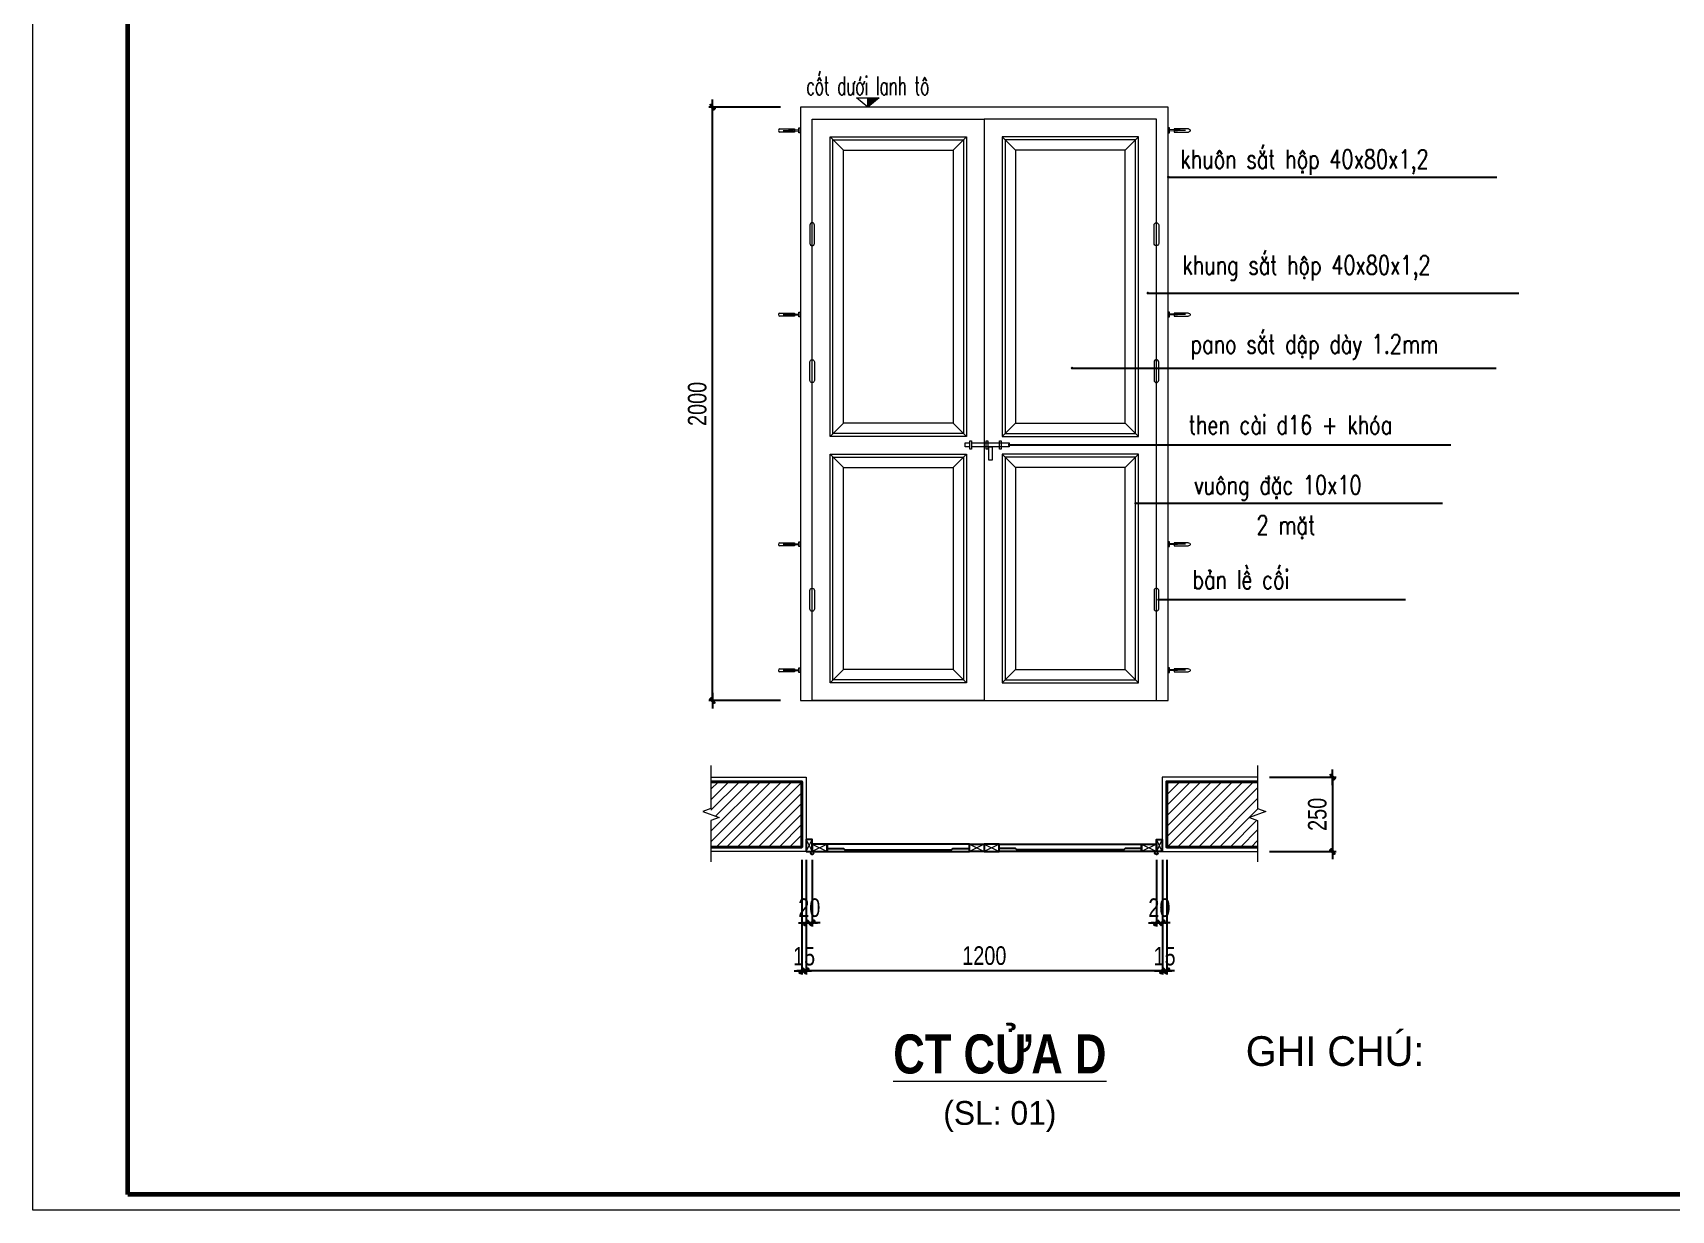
# Model space of a CAD drawing. Header units: millimetres. Extents: x 3320094 to 3411034, y 113561 to 144305.
# Drawn here: x 3388584 to 3399628, y 128429 to 136367 of the extents above; entities that cross this region are included whole.
import ezdxf
from ezdxf.enums import TextEntityAlignment as Align

# ---------------------------------------------------------------- set-up
doc = ezdxf.new("R2010")
doc.units = ezdxf.units.MM
doc.header["$LTSCALE"] = 600
doc.header["$MEASUREMENT"] = 0
doc.header["$PDMODE"] = 32
doc.layers.get('0').update_dxf_attribs({"lineweight": 0})
doc.layers.get('Defpoints').update_dxf_attribs({"lineweight": 0})
for name, color, linetype in [('DIM', 1, 'Continuous'), ('NETCAT', 1, 'Continuous'), ('REGULAR 2', 8, 'Continuous')]:
    doc.layers.add(name, color=color, linetype=linetype)
for name, color, linetype, lineweight in [('HATCH', 251, 'Continuous', 9), ('hatch1 @ 1', 136, 'Continuous', 9), ('Khungten_LCDI', 7, 'Continuous', 5), ('LC ISO', 153, 'Continuous', 13), ('LC Net thay', 7, 'Continuous', 25), ('LC Text1', 3, 'Continuous', 20), ('LC Text2', 7, 'Continuous', 18), ('manh2', 155, 'Continuous', 9), ('thay1', 63, 'Continuous', 18), ('v-KICHTHUOC', 8, 'Continuous', 18), ('v-MANH', 147, 'Continuous', 5), ('v-TEXT', 7, 'Continuous', 18), ('v-TUONG', 1, 'Continuous', 40)]:
    doc.layers.add(name, color=color, linetype=linetype, lineweight=lineweight)
doc.styles.add('HOATBIF', font='hoatbif.shx', dxfattribs={"width": 0.8})
doc.styles.add('Khungten', font='VHAVAN.TTF', dxfattribs={"width": 0.9, "height": 5000})
doc.styles.add('LC 1', font='VHAVANB.TTF')
doc.styles.add('LC 3', font='vnsimli.shx', dxfattribs={"width": 0.75})
doc.styles.add('LC3', font='VHARIALB.TTF', dxfattribs={"width": 0.8})
doc.styles.add('T1', font='Vnsimli.shx', dxfattribs={"width": 0.8})
doc.styles.add('T3', font='VHAVAN.TTF')
doc.styles.add('Title', font='VHBLACK.TTF', dxfattribs={"width": 0.8})
doc.dimstyles.new('1-100(1-50)', dxfattribs={"dimscale": 50, "dimtxt": 2.5, "dimasz": 0.35, "dimexe": 0.5, "dimexo": 0, "dimgap": 0.8, "dimtad": 1, "dimdec": 0, "dimzin": 0, "dimdsep": 46, "dimtxsty": 'HOATBIF', "dimblk1": 'DOT', "dimblk2": 'DOT', "dimsah": 1, "dimcen": -1, "dimdle": 1, "dimclrd": 256, "dimclre": 256, "dimclrt": 4, "dimadec": 3, "dimazin": 2, "dimtfac": 0.333333, "dimtdec": 0, "dimtix": 1, "dimtmove": 2, "dimatfit": 3, "dimldrblk": 'DOT', "dimfxl": 1, "dimtvp": 0.833333, "dimtolj": 1, "dimtzin": 0, "dimarcsym": 0})
pattern_1 = [(45, (23233.673, 460.584), (-35.35533906, 35.35533906), [])]

# ---------------------------------------------------------------- blocks, each defined once
blk = doc.blocks.new('ha tang Nui Beo')
at = {"layer": 'Defpoints', "lineweight": 0}
blk.add_lwpolyline([(-1200, -14850), (-1200, 14850), (40800, 14850), (40800, -14850)], close=True, dxfattribs=at)
at = {"layer": 'Khungten_LCDI', "color": 5, "lineweight": 60}
blk.add_lwpolyline([(0, -14650), (0, 14650), (40600, 14650), (40600, -14650)], close=True, dxfattribs=at)
at = {"color": 7, "style": 'Khungten', "width": 0.8}
for tag, p in [('REVISION', (39499, -10746)), ('NGAYHT', (39546, -11609))]:
    blk.add_attdef(tag, text='', height=200, dxfattribs=at).set_placement(p, align=Align.CENTER)
at = {"layer": 'LC Text1', "style": 'Title', "width": 3.882085}
for tag, p, p2 in [('TENBANVE1', (36913, -8886), (40339, -8886)), ('TENBANVE2', (36913, -9562), (40339, -9562))]:
    blk.add_attdef(tag, text='', height=250, dxfattribs=at).set_placement(p, p2, align=Align.FIT)
at = {"layer": 'LC Text1', "style": 'Title', "width": 0.7}
blk.add_attdef('SOBANVE', text='', height=250, dxfattribs=at).set_placement((39562, -13896), align=Align.CENTER)
blk = doc.blocks.new('DOT')
at = {"layer": 'DIM'}
for p, q in [((-3, 0), (3, 0)), ((-1, -1), (1, 1))]:
    blk.add_line(p, q, dxfattribs=at)
blk.add_lwpolyline([(0.5, 1), (-1, -0.5), (-0.5, -1), (1, 0.5)], close=True, dxfattribs=at)
blk = doc.blocks.new('*D161')
at = {"layer": 'Defpoints', "color": 0, "transparency": 16777216}
for p in [(3396921, 131348), (3396921, 130848), (3397345, 130848)]:
    blk.add_point(p, dxfattribs=at)
at = {"layer": 'DIM', "lineweight": -2, "transparency": 16777216}
for p, q in [((3396921, 131348), (3397370, 131348)), ((3397345, 131330), (3397345, 130865)), ((3396921, 130848), (3397370, 130848))]:
    blk.add_line(p, q, dxfattribs=at)
at = {"layer": 'DIM', "lineweight": -2, "transparency": 16777216, "xscale": 17.5, "yscale": 17.5, "zscale": 17.5}
for p, rotation in [((3397345, 131348), 90), ((3397345, 130848), 270)]:
    blk.add_blockref('DOT', p, dxfattribs=dict(at, rotation=rotation))
at = {"layer": 'DIM', "color": 4, "transparency": 16777216, "insert": (3397243, 131098), "char_height": 125, "attachment_point": 5, "rotation": 90, "style": 'HOATBIF'}
blk.add_mtext('\\A1;250', dxfattribs=at)
blk = doc.blocks.new('_Dot')
at = {"color": 0, "linetype": 'ByBlock', "lineweight": -2}
blk.add_line((-0.5, 0), (-1, 0), dxfattribs=at)
at = {"color": 0, "linetype": 'ByBlock', "const_width": 0.5}
blk.add_lwpolyline([(-0.25, 0, 1), (0.25, 0, 1)], format="xyb", close=True, dxfattribs=at)
blk = doc.blocks.new('*D162')
at = {"layer": 'Defpoints', "color": 0, "transparency": 16777216}
for p in [(3393768, 130791), (3393798, 130791), (3393768, 130043)]:
    blk.add_point(p, dxfattribs=at)
at = {"layer": 'DIM', "lineweight": -2, "transparency": 16777216}
for p, q in [((3393768, 130791), (3393768, 130018)), ((3393798, 130791), (3393798, 130018)), ((3393750, 130043), (3393733, 130043)), ((3393798, 130043), (3393768, 130043)), ((3393815, 130043), (3393833, 130043))]:
    blk.add_line(p, q, dxfattribs=at)
at = {"layer": 'DIM', "lineweight": -2, "transparency": 16777216, "xscale": 17.5, "yscale": 17.5, "zscale": 17.5}
blk.add_blockref('DOT', (3393768, 130043), dxfattribs=at)
at = {"layer": 'DIM', "lineweight": -2, "transparency": 16777216, "xscale": 17.5, "yscale": 17.5, "zscale": 17.5, "rotation": 180}
blk.add_blockref('DOT', (3393798, 130043), dxfattribs=at)
at = {"layer": 'DIM', "color": 4, "transparency": 16777216, "insert": (3393783, 130141), "char_height": 125, "attachment_point": 5, "style": 'HOATBIF'}
blk.add_mtext('\\A1;15', dxfattribs=at)
blk = doc.blocks.new('*D163')
at = {"layer": 'Defpoints', "color": 0, "transparency": 16777216}
for p in [(3396198, 130791), (3396228, 130791), (3396228, 130043)]:
    blk.add_point(p, dxfattribs=at)
at = {"layer": 'DIM', "lineweight": -2, "transparency": 16777216}
for p, q in [((3396198, 130791), (3396198, 130018)), ((3396228, 130791), (3396228, 130018)), ((3396180, 130043), (3396163, 130043)), ((3396198, 130043), (3396228, 130043)), ((3396245, 130043), (3396263, 130043))]:
    blk.add_line(p, q, dxfattribs=at)
at = {"layer": 'DIM', "lineweight": -2, "transparency": 16777216, "xscale": 17.5, "yscale": 17.5, "zscale": 17.5}
blk.add_blockref('DOT', (3396198, 130043), dxfattribs=at)
at = {"layer": 'DIM', "lineweight": -2, "transparency": 16777216, "xscale": 17.5, "yscale": 17.5, "zscale": 17.5, "rotation": 180}
blk.add_blockref('DOT', (3396228, 130043), dxfattribs=at)
at = {"layer": 'DIM', "color": 4, "transparency": 16777216, "insert": (3396213, 130141), "char_height": 125, "attachment_point": 5, "style": 'HOATBIF'}
blk.add_mtext('\\A1;15', dxfattribs=at)
blk = doc.blocks.new('*D164')
at = {"layer": 'Defpoints', "color": 0, "transparency": 16777216}
for p in [(3396158, 130791), (3396198, 130791), (3396158, 130366)]:
    blk.add_point(p, dxfattribs=at)
at = {"layer": 'DIM', "lineweight": -2, "transparency": 16777216}
for p, q in [((3396158, 130791), (3396158, 130341)), ((3396198, 130791), (3396198, 130341)), ((3396140, 130366), (3396123, 130366)), ((3396198, 130366), (3396158, 130366)), ((3396215, 130366), (3396233, 130366))]:
    blk.add_line(p, q, dxfattribs=at)
at = {"layer": 'DIM', "lineweight": -2, "transparency": 16777216, "xscale": 17.5, "yscale": 17.5, "zscale": 17.5}
blk.add_blockref('DOT', (3396158, 130366), dxfattribs=at)
at = {"layer": 'DIM', "lineweight": -2, "transparency": 16777216, "xscale": 17.5, "yscale": 17.5, "zscale": 17.5, "rotation": 180}
blk.add_blockref('DOT', (3396198, 130366), dxfattribs=at)
at = {"layer": 'DIM', "color": 4, "transparency": 16777216, "insert": (3396178, 130468), "char_height": 125, "attachment_point": 5, "style": 'HOATBIF'}
blk.add_mtext('\\A1;20', dxfattribs=at)
blk = doc.blocks.new('*D165')
at = {"layer": 'Defpoints', "color": 0, "transparency": 16777216}
for p in [(3393798, 130791), (3396198, 130791), (3393798, 130043)]:
    blk.add_point(p, dxfattribs=at)
at = {"layer": 'DIM', "lineweight": -2, "transparency": 16777216}
for p, q in [((3393798, 130791), (3393798, 130018)), ((3396198, 130791), (3396198, 130018)), ((3396180, 130043), (3393815, 130043))]:
    blk.add_line(p, q, dxfattribs=at)
at = {"layer": 'DIM', "lineweight": -2, "transparency": 16777216, "xscale": 17.5, "yscale": 17.5, "zscale": 17.5, "rotation": 180}
blk.add_blockref('DOT', (3393798, 130043), dxfattribs=at)
at = {"layer": 'DIM', "lineweight": -2, "transparency": 16777216, "xscale": 17.5, "yscale": 17.5, "zscale": 17.5}
blk.add_blockref('DOT', (3396198, 130043), dxfattribs=at)
at = {"layer": 'DIM', "color": 4, "transparency": 16777216, "insert": (3394998, 130145), "char_height": 125, "attachment_point": 5, "style": 'HOATBIF'}
blk.add_mtext('\\A1;1200', dxfattribs=at)
blk = doc.blocks.new('*D166')
at = {"layer": 'Defpoints', "color": 0, "transparency": 16777216}
for p in [(3393798, 130791), (3393838, 130791), (3393838, 130366)]:
    blk.add_point(p, dxfattribs=at)
at = {"layer": 'DIM', "lineweight": -2, "transparency": 16777216}
for p, q in [((3393798, 130791), (3393798, 130341)), ((3393838, 130791), (3393838, 130341)), ((3393780, 130366), (3393763, 130366)), ((3393798, 130366), (3393838, 130366)), ((3393855, 130366), (3393873, 130366))]:
    blk.add_line(p, q, dxfattribs=at)
at = {"layer": 'DIM', "lineweight": -2, "transparency": 16777216, "xscale": 17.5, "yscale": 17.5, "zscale": 17.5}
blk.add_blockref('DOT', (3393798, 130366), dxfattribs=at)
at = {"layer": 'DIM', "lineweight": -2, "transparency": 16777216, "xscale": 17.5, "yscale": 17.5, "zscale": 17.5, "rotation": 180}
blk.add_blockref('DOT', (3393838, 130366), dxfattribs=at)
at = {"layer": 'DIM', "color": 4, "transparency": 16777216, "insert": (3393818, 130468), "char_height": 125, "attachment_point": 5, "style": 'HOATBIF'}
blk.add_mtext('\\A1;20', dxfattribs=at)
blk = doc.blocks.new('*D167')
at = {"layer": 'Defpoints', "color": 0, "transparency": 16777216}
for p in [(3393166, 135865), (3393625, 135865), (3393625, 131865)]:
    blk.add_point(p, dxfattribs=at)
at = {"layer": 'DIM', "lineweight": -2, "transparency": 16777216}
for p, q in [((3393625, 135865), (3393141, 135865)), ((3393166, 131882), (3393166, 135848)), ((3393625, 131865), (3393141, 131865))]:
    blk.add_line(p, q, dxfattribs=at)
at = {"layer": 'DIM', "lineweight": -2, "transparency": 16777216, "xscale": 17.5, "yscale": 17.5, "zscale": 17.5}
for p, rotation in [((3393166, 135865), 90), ((3393166, 131865), 270)]:
    blk.add_blockref('DOT', p, dxfattribs=dict(at, rotation=rotation))
at = {"layer": 'DIM', "color": 4, "transparency": 16777216, "insert": (3393063, 133865), "char_height": 125, "attachment_point": 5, "rotation": 90, "style": 'HOATBIF'}
blk.add_mtext('\\A1;2000', dxfattribs=at)
blk = doc.blocks.new('TIEUDE1')
at = {"layer": 'LC Text2', "color": 7, "style": 'LC 1'}
blk.add_attdef('TIªU§Ò', text='', height=5, dxfattribs=at).set_placement((0, 0), align=Align.BOTTOM_CENTER)
blk.add_attdef('TL', text='', height=3, dxfattribs=at).set_placement((0, -2), align=Align.TOP_CENTER)
blk = doc.blocks.new('Caodo1')
at = {"layer": 'LC Text1'}
blk.add_hatch(color=4, dxfattribs=at).paths.add_polyline_path([(0, 200), (0, 0), (243, 200)])
at = {"layer": 'LC Text1', "color": 4}
for p, q in [((324, 0), (-324, 0)), ((0, 0), (0, 200))]:
    blk.add_line(p, q, dxfattribs=at)
blk.add_lwpolyline([(-243, 200), (243, 200), (0, 0), (0, 0)], close=True, dxfattribs=at)
at = {"layer": 'LC Text1', "color": 4, "style": 'T1', "width": 0.8}
blk.add_attdef('%%P0,00', text='', height=250, dxfattribs=at).set_placement((-39, 460), align=Align.MIDDLE_CENTER)
blk = doc.blocks.new('vit')
for p, q in [((-5.7, -38.5), (-5.7, 10.5)), ((0, 0), (-2.5, -53.4)), ((0, 0), (2.5, -53.4)), ((4.8, 10.5), (4.8, -38.5)), ((4.8, -38.5), (-5.7, -38.5))]:
    blk.add_line(p, q)
blk.add_lwpolyline([(8.1, -58.1), (-8.1, -58.1), (-8.1, -53.4), (8.1, -53.4)], close=True)
blk.add_arc((-0.5, 10.5), 5.27, 0, 180)

msp = doc.modelspace()

# ---------------------------------------------------------------- hatches: boundary and pattern name
at = {"layer": 'hatch1 @ 1'}
h = msp.add_hatch(dxfattribs=at)
h.set_pattern_fill('ANSI31', color=256, scale=400, style=0)
h.set_pattern_definition(pattern_1)
h.paths.add_polyline_path([(3393767.7, 130877.8), (3393767.7, 131317.8), (3393155, 131317.8), (3393155, 131096.8), (3393209.9, 131076.8), (3393155, 131056.8), (3393155, 130877.8)])
h = msp.add_hatch(dxfattribs=at)
h.set_pattern_fill('ANSI31', color=256, scale=400, style=0)
h.set_pattern_definition(pattern_1)
h.paths.add_polyline_path([(3396840.4, 130877.8), (3396840.4, 131056.8), (3396785.4, 131076.8), (3396895.3, 131116.8), (3396840.4, 131136.8), (3396840.4, 131317.8), (3396227.7, 131317.8), (3396227.7, 130877.8)])

# ---------------------------------------------------------------- linework, layer by layer
at = {"layer": 'HATCH'}
for p, q in [((3393797.7, 130927.8), (3393837.7, 130847.8)), ((3393797.7, 130847.8), (3393837.7, 130927.8)), ((3393837.7, 130897.8), (3393937.7, 130847.8)), ((3393937.7, 130897.8), (3393837.7, 130847.8)), ((3394997.7, 130897.8), (3394897.7, 130847.8)), ((3394897.7, 130897.8), (3394997.7, 130847.8)), ((3394997.7, 130897.8), (3395097.7, 130847.8)), ((3395097.7, 130897.8), (3394997.7, 130847.8)), ((3396157.7, 130897.8), (3396057.7, 130847.8)), ((3396057.7, 130897.8), (3396157.7, 130847.8)), ((3396197.7, 130927.8), (3396157.7, 130847.8)), ((3396197.7, 130847.8), (3396157.7, 130927.8))]:
    msp.add_line(p, q, dxfattribs=at)
at = {"layer": 'LC ISO'}
for points in [[(3393155, 131347.8), (3393797.7, 131347.8), (3393797.7, 130847.8), (3393155, 130847.8)], [(3396840.4, 131347.8), (3396197.7, 131347.8), (3396197.7, 130847.8), (3396840.4, 130847.8)]]:
    msp.add_lwpolyline(points, dxfattribs=at)
at = {"layer": 'manh2'}
for p, q in [((3393957.7, 135665.5), (3394047.7, 135575.5)), ((3394877.7, 135665.5), (3394787.7, 135575.5)), ((3395117.7, 135665.5), (3395207.7, 135575.5)), ((3396037.7, 135665.5), (3395947.7, 135575.5)), ((3393957.7, 133645.3), (3394047.7, 133735.3)), ((3394877.7, 133645.3), (3394787.7, 133735.3)), ((3395117.7, 133645.3), (3395207.7, 133735.3)), ((3396037.7, 133645.3), (3395947.7, 133735.3)), ((3393957.7, 133525.3), (3394047.7, 133435.3)), ((3394877.7, 133525.3), (3394787.7, 133435.3)), ((3395117.7, 133525.3), (3395207.7, 133435.3)), ((3396037.7, 133525.3), (3395947.7, 133435.3)), ((3393957.7, 131984.8), (3394047.7, 132074.8)), ((3394877.7, 131984.8), (3394787.7, 132074.8)), ((3395117.7, 131984.8), (3395207.7, 132074.8)), ((3396037.7, 131984.8), (3395947.7, 132074.8))]:
    msp.add_line(p, q, dxfattribs=at)
for points in [[(3393977.7, 135645.5), (3394857.7, 135645.5), (3394857.7, 133665.3), (3393977.7, 133665.3)], [(3396017.7, 135645.5), (3395137.7, 135645.5), (3395137.7, 133665.3), (3396017.7, 133665.3)], [(3394047.7, 135575.5), (3394787.7, 135575.5), (3394787.7, 133735.3), (3394047.7, 133735.3)], [(3395947.7, 135575.5), (3395207.7, 135575.5), (3395207.7, 133735.3), (3395947.7, 133735.3)], [(3394899.6, 133616.7), (3394910.8, 133616.7), (3394910.8, 133560.7), (3394899.6, 133560.7)], [(3395011.1, 133616.7), (3395022.3, 133616.7), (3395022.3, 133560.7), (3395011.1, 133560.7)], [(3395028.3, 133575.5), (3395051.2, 133575.5), (3395051.2, 133485.5), (3395028.3, 133485.5)], [(3395099.6, 133616.7), (3395110.8, 133616.7), (3395110.8, 133560.7), (3395099.6, 133560.7)], [(3393977.7, 133505.3), (3394857.7, 133505.3), (3394857.7, 132004.8), (3393977.7, 132004.8)], [(3394047.7, 133435.3), (3394787.7, 133435.3), (3394787.7, 132074.8), (3394047.7, 132074.8)], [(3396017.7, 133505.3), (3395137.7, 133505.3), (3395137.7, 132004.8), (3396017.7, 132004.8)], [(3395947.7, 133435.3), (3395207.7, 133435.3), (3395207.7, 132074.8), (3395947.7, 132074.8)]]:
    msp.add_lwpolyline(points, close=True, dxfattribs=at)
at = {"layer": 'manh2', "linetype": 'Continuous'}
for points in [[(3393837.7, 134931.3), (3393837.7, 134931.3, 0.4142136), (3393853.2, 134946.8), (3393853.2, 135070.6, 0.4142136), (3393837.7, 135086.1), (3393837.7, 135086.1, 0.4142136), (3393822.2, 135070.6), (3393822.2, 134946.8, 0.4142136)], [(3396157.7, 134931.6), (3396157.7, 134931.6, -0.4142136), (3396142.2, 134947.1), (3396142.2, 135071, -0.4142136), (3396157.7, 135086.4), (3396157.7, 135086.4, -0.4142136), (3396173.2, 135071), (3396173.2, 134947.1, -0.4142136)], [(3393837.7, 134163.2), (3393837.7, 134163.2, -0.4142136), (3393853.2, 134147.7), (3393853.2, 134023.9, -0.4142136), (3393837.7, 134008.4), (3393837.7, 134008.4, -0.4142136), (3393822.2, 134023.9), (3393822.2, 134147.7, -0.4142136)], [(3396157.7, 134163.5), (3396157.7, 134163.5, 0.4142136), (3396142.2, 134148.1), (3396142.2, 134024.2, 0.4142136), (3396157.7, 134008.7), (3396157.7, 134008.7, 0.4142136), (3396173.2, 134024.2), (3396173.2, 134148.1, 0.4142136)], [(3393837.7, 132622.5), (3393837.7, 132622.5, -0.4142136), (3393853.2, 132607), (3393853.2, 132483.1, -0.4142136), (3393837.7, 132467.6), (3393837.7, 132467.6, -0.4142136), (3393822.2, 132483.1), (3393822.2, 132607, -0.4142136)], [(3396157.7, 132622.8), (3396157.7, 132622.8, 0.4142136), (3396142.2, 132607.3), (3396142.2, 132483.4, 0.4142136), (3396157.7, 132467.9), (3396157.7, 132467.9, 0.4142136), (3396173.2, 132483.4), (3396173.2, 132607.3, 0.4142136)]]:
    msp.add_lwpolyline(points, format="xyb", close=True, dxfattribs=at)
at = {"layer": 'manh2'}
for points in [[(3394899.6, 133575.5), (3394869.3, 133575.5), (3394869.3, 133602.3), (3394899.6, 133602.3)], [(3394910.8, 133602.3), (3395165.3, 133602.3), (3395165.3, 133575.5), (3394910.8, 133575.5)]]:
    msp.add_lwpolyline(points, dxfattribs=at)
at = {"layer": 'NETCAT'}
for points in [[(3393797.7, 130847.8), (3393837.7, 130847.8), (3393837.7, 130927.8), (3393797.7, 130927.8)], [(3393837.7, 130897.8), (3393837.7, 130847.8), (3393937.7, 130847.8), (3393937.7, 130897.8)], [(3394997.7, 130897.8), (3394997.7, 130847.8), (3394897.7, 130847.8), (3394897.7, 130897.8)], [(3394997.7, 130897.8), (3394997.7, 130847.8), (3395097.7, 130847.8), (3395097.7, 130897.8)], [(3396157.7, 130897.8), (3396157.7, 130847.8), (3396057.7, 130847.8), (3396057.7, 130897.8)], [(3396197.7, 130847.8), (3396157.7, 130847.8), (3396157.7, 130927.8), (3396197.7, 130927.8)]]:
    msp.add_lwpolyline(points, close=True, dxfattribs=at)
for points in [[(3393937.7, 130867.8), (3394048, 130867.8), (3394057.7, 130858.1), (3394707.7, 130858.1), (3394777.7, 130858.1), (3394787.4, 130867.8), (3394897.7, 130867.8)], [(3396057.7, 130867.8), (3395947.4, 130867.8), (3395937.7, 130858.1), (3395287.7, 130858.1), (3395217.7, 130858.1), (3395208, 130867.8), (3395097.7, 130867.8)]]:
    msp.add_lwpolyline(points, dxfattribs=at)
at = {"layer": 'REGULAR 2'}
for points in [[(3394897.7, 130897.8), (3393937.7, 130897.8), (3393937.7, 130847.8), (3394897.7, 130847.8)], [(3395097.7, 130897.8), (3396057.7, 130897.8), (3396057.7, 130847.8), (3395097.7, 130847.8)]]:
    msp.add_lwpolyline(points, close=True, dxfattribs=at)
for centre in [(3393837.7, 130837.8), (3396157.7, 130837.8)]:
    msp.add_circle(centre, 10, dxfattribs=at)
at = {"layer": 'thay1'}
for p, q in [((3393757.7, 135865.5), (3393757.7, 131864.8)), ((3396237.7, 135865.5), (3393757.7, 135865.5)), ((3393757.7, 131864.8), (3396237.7, 131864.8))]:
    msp.add_line(p, q, dxfattribs=at)
for points in [[(3393837.7, 135785.5), (3394997.7, 135785.5), (3394997.7, 131864.8), (3393837.7, 131864.8)], [(3393957.7, 133525.3), (3394877.7, 133525.3), (3394877.7, 131984.8), (3393957.7, 131984.8)], [(3396037.7, 133525.3), (3395117.7, 133525.3), (3395117.7, 131984.8), (3396037.7, 131984.8)]]:
    msp.add_lwpolyline(points, close=True, dxfattribs=at)
for points in [[(3394997.7, 133575.5), (3394997.7, 131864.8), (3396157.7, 131864.8), (3396157.7, 135785.5), (3394997.7, 135785.5), (3394997.7, 133602.3)], [(3394803.7, 133645.3), (3393957.7, 133645.3), (3393957.7, 135665.5), (3394877.7, 135665.5), (3394877.7, 133645.3), (3394803.7, 133645.3)], [(3396037.7, 135665.5), (3395117.7, 135665.5), (3395117.7, 133645.3), (3396037.7, 133645.3), (3396037.7, 135665.5), (3395963.7, 135665.5)]]:
    msp.add_lwpolyline(points, dxfattribs=at)
at = {"layer": 'v-MANH', "linetype": 'Continuous'}
for points in [[(3393155, 131426.8), (3393155, 131136.8), (3393100, 131116.8), (3393209.9, 131076.8), (3393155, 131056.8), (3393155, 130778.2)], [(3396840.4, 131426.8), (3396840.4, 131136.8), (3396895.3, 131116.8), (3396785.4, 131076.8), (3396840.4, 131056.8), (3396840.4, 130778.2)]]:
    msp.add_lwpolyline(points, dxfattribs=at)
at = {"layer": 'v-TUONG'}
for points in [[(3393155, 131317.8), (3393767.7, 131317.8), (3393767.7, 130877.8), (3393155, 130877.8)], [(3396840.4, 131317.8), (3396227.7, 131317.8), (3396227.7, 130877.8), (3396840.4, 130877.8)]]:
    msp.add_lwpolyline(points, dxfattribs=at)

# ---------------------------------------------------------------- block references
at = {"layer": 'LC Net thay', "xscale": 0.5345454406830862, "yscale": 0.5345454406830862, "zscale": 0.5345454406830862}
msp.add_blockref('ha tang Nui Beo', (3389225, 136367.1), dxfattribs=at)
at = {"layer": 'LC Text1', "color": 3}
ref = msp.add_blockref('Caodo1', (3394212.3, 135865.5), dxfattribs=dict(at, xscale=0.3125, yscale=0.3125, zscale=0.3125))
ref.add_attrib('%%P0,00', 'cèt d\xadíi lanh t«', dxfattribs={"layer": 'v-TEXT', "height": 125, "style": 'T1', "width": 0.6}).set_placement((3394212.3, 136009.1), align=Align.MIDDLE_CENTER)
at = {"layer": 'LC Text2'}
ref = msp.add_blockref('TIEUDE1', (3395102.7, 129272.1), dxfattribs=dict(at, xscale=53.45454406838512, yscale=53.45454406838512, zscale=53.45454406838512))
ref.add_attrib('TIªU§Ò', '%%Uct cöa d', dxfattribs={"color": 7, "height": 263.232, "style": 'LC3', "width": 0.8}).set_placement((3395102.7, 129272.1), align=Align.BOTTOM_CENTER)
ref.add_attrib('TL', '(sl: 01)', dxfattribs={"color": 7, "height": 160.36, "style": 'LC 1'}).set_placement((3395102.7, 129165.2), align=Align.TOP_CENTER)
at = {"layer": 'v-KICHTHUOC', "yscale": 2, "zscale": 2}
for p, xscale, rotation in [((3393641.4, 135709.1), 2, 90.00000000000001), ((3393641.4, 134467.9), 2, 90.00000000000001), ((3396353.9, 134467.9), -2, 270), ((3393641.4, 132918.9), 2, 90.00000000000001), ((3396353.9, 132918.9), -2, 270), ((3393641.4, 132069.4), 2, 90.00000000000001), ((3396353.9, 132069.4), -2, 270)]:
    msp.add_blockref('vit', p, dxfattribs=dict(at, xscale=xscale, rotation=rotation))

# ---------------------------------------------------------------- texts
at = {"layer": 'DIM', "color": 4, "insert": (3397963.8, 129399.3), "char_height": 200, "attachment_point": 9, "style": 'T3'}
msp.add_mtext('\\A1;\\pi-300,l400,t400;ghi chó:', dxfattribs=at)

# ---------------------------------------------------------------- dimensions: what is measured, and where the dimension line sits
at = {"layer": 'DIM'}
for base, p1, p2, angle, picture, middle in [((3393165.7, 135865.5), (3393625.2, 131864.8), (3393625.2, 135865.5), 90, '*D167', (3393063.2, 133865.1)), ((3397345.4, 130847.8), (3396920.6, 131347.8), (3396920.6, 130847.8), 90, '*D161', (3397242.9, 131097.8)), ((3393797.7, 130042.8), (3396197.7, 130791), (3393797.7, 130791), 180, '*D165', (3394997.7, 130145.3)), ((3396157.7, 130365.8), (3396197.7, 130791), (3396157.7, 130791), 180, '*D164', (3396177.7, 130468.3))]:
    dim = msp.add_linear_dim(base=base, p1=p1, p2=p2, angle=angle, dimstyle='1-100(1-50)', override={"dimlfac": 0.5}, dxfattribs=at)
    dim.commit()
    dim.dimension.update_dxf_attribs({"geometry": picture, "text_midpoint": middle})
dim = msp.add_linear_dim(base=(3393767.7, 130042.8), p1=(3393797.7, 130791), p2=(3393767.7, 130791), dimstyle='1-100(1-50)', override={"dimlfac": 0.5}, dxfattribs=at)
dim.commit()
dim.dimension.update_dxf_attribs({"geometry": '*D162', "text_midpoint": (3393782.7, 130140.8), "dimtype": 160})
dim = msp.add_linear_dim(base=(3393837.7, 130365.8), p1=(3393797.7, 130791), p2=(3393837.7, 130791), dimstyle='1-100(1-50)', override={"dimlfac": 0.5}, dxfattribs=at)
dim.commit()
dim.dimension.update_dxf_attribs({"geometry": '*D166', "text_midpoint": (3393817.7, 130468.3)})
dim = msp.add_linear_dim(base=(3396227.7, 130042.8), p1=(3396197.7, 130791), p2=(3396227.7, 130791), angle=180, dimstyle='1-100(1-50)', override={"dimlfac": 0.5}, dxfattribs=at)
dim.commit()
dim.dimension.update_dxf_attribs({"geometry": '*D163', "text_midpoint": (3396212.7, 130140.8), "dimtype": 160})

# ---------------------------------------------------------------- leaders
at = {"layer": 'DIM', "annotation_type": 0, "has_hookline": 1, "hookline_direction": 0, "text_width": 2041.2}
msp.add_leader([(3396100.2, 134612.2), (3398600.3, 134612.2)], dimstyle='1-100(1-50)', override={"dimtad": 0}, dxfattribs=at)
at = {"layer": 'DIM'}
msp.add_leader([(3395165.3, 133588.9), (3398143.2, 133588.9)], dimstyle='1-100(1-50)', override={"dimgap": 0.8, "dimtad": 0}, dxfattribs=at)

# ---------------------------------------------------------------- next in the draw order: texts
at = {"layer": 'LC Text1', "color": 3, "char_height": 127.008, "attachment_point": 7, "style": 'LC 3', "bg_fill": 2}
for s, insert in [('khu«n s¾t hép 40x80x1,2', (3396319.5, 135409.3)), ('pano s¾t dËp dµy 1.2mm', (3396388.3, 134163.5)), ('then cµi d16 + khãa', (3396375.1, 133660.8)), ('vu«ng ®Æc 10x10', (3396410.5, 133213.4)), ('b¶n lÒ cèi ', (3396400.9, 132617.3))]:
    msp.add_mtext(s, dxfattribs=dict(at, insert=insert))

# ---------------------------------------------------------------- next in the draw order: linework, layer by layer
at = {"layer": 'thay1'}
msp.add_line((3396237.7, 131864.8), (3396237.7, 135865.5), dxfattribs=at)

# ---------------------------------------------------------------- next in the draw order: block references
at = {"layer": 'v-KICHTHUOC', "xscale": -2, "yscale": 2, "zscale": 2, "rotation": 270}
msp.add_blockref('vit', (3396353.9, 135709.1), dxfattribs=at)

# ---------------------------------------------------------------- next in the draw order: leaders
at = {"layer": 'DIM'}
for points, override in [([(3396237.7, 135394.6), (3398452.7, 135394.6)], {"dimgap": 0.8, "dimtad": 0}), ([(3395589.7, 134106.6), (3398447.9, 134106.6)], {"dimtad": 0}), ([(3396017.7, 133194.9), (3398086.3, 133194.9)], {"dimtad": 0}), ([(3396173.2, 132545.4), (3397837.2, 132545.4)], {"dimtad": 0})]:
    msp.add_leader(points, dimstyle='1-100(1-50)', override=override, dxfattribs=at)

# ---------------------------------------------------------------- next in the draw order: texts
at = {"layer": 'LC Text1', "color": 3, "attachment_point": 7, "style": 'LC 3', "bg_fill": 2}
for s, insert, char_height in [('khung s¾t hép 40x80x1,2', (3396332.5, 134696), 127.008), ('2 mÆt', (3396832.9, 132954.5), 127.01)]:
    msp.add_mtext(s, dxfattribs=dict(at, insert=insert, char_height=char_height))

doc.saveas('drawing.dxf')
